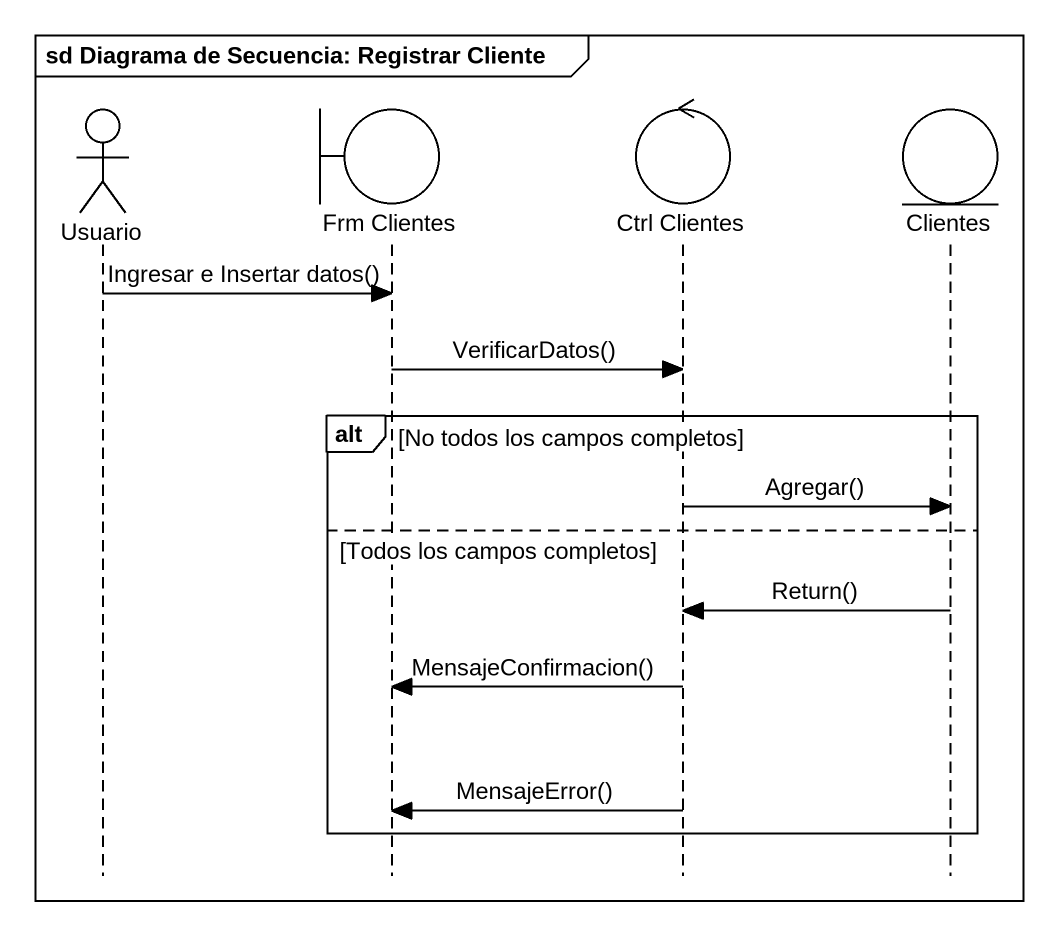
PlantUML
@startuml
mainframe sd Diagrama de Secuencia: Registrar Cliente
hide footbox
actor Usuario
boundary "Frm Clientes" as Frm_Clientes
control "Ctrl Clientes" as Ctrl_Clientes
entity Clientes

Usuario -> Frm_Clientes : Ingresar e Insertar datos()
Frm_Clientes -> Ctrl_Clientes : VerificarDatos()
alt No todos los campos completos
  Ctrl_Clientes -> Clientes : Agregar()
else Todos los campos completos
  Clientes -> Ctrl_Clientes : Return()
  Ctrl_Clientes -> Frm_Clientes : MensajeConfirmacion()
  Ctrl_Clientes -> Frm_Clientes : MensajeError()
end
@enduml
